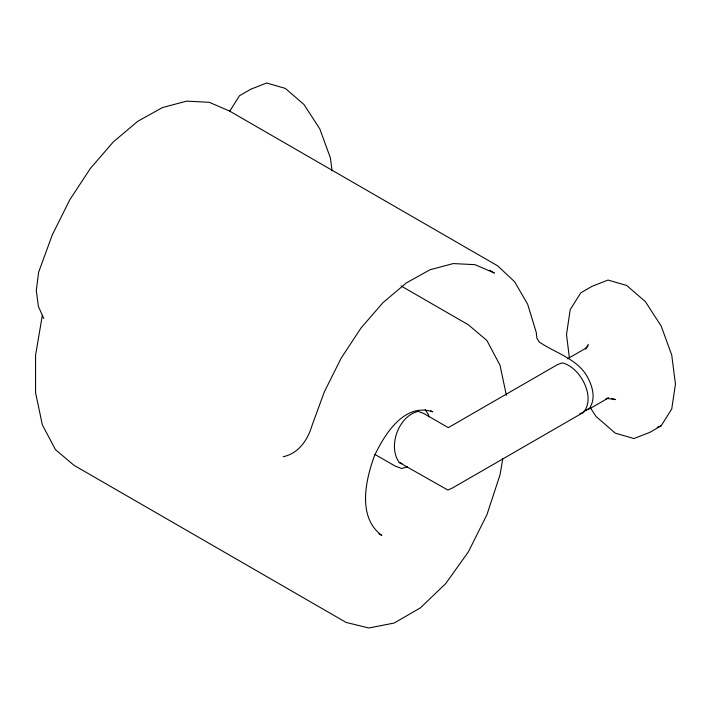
<?xml version="1.0" encoding="UTF-8"?>
<svg xmlns="http://www.w3.org/2000/svg" width="711" height="711" viewBox="0 0 711 711"><rect width="100%" height="100%" fill="white"/><g stroke="black" fill="none" stroke-linecap="round" stroke-linejoin="round"><path stroke-width="1.07" d="M42.34 315.32L35.55 355.322L35.55 392.668L42.34 424.831L55.44 449.61L73.98 465.314L346.115 622.427L368.822 627.991L394.143 623.04L420.361 607.905L445.69 583.615L468.389 551.834L486.928 514.72L500.037 474.806L502.793 458.586M585.784 349.199L588.299 344.311M229.493 111.609L239.474 95.754L250.885 89.168L266.705 83.009L285.369 88.413L304.024 104.553L319.843 128.975L330.419 157.966L332.064 170.916M583.598 412.282C596.245 396.827 579.892 366.832 562.285 362.886L557.54 364.583L448.303 427.649L423.774 413.491L418.157 411.385C398.578 415.953 387.468 446.321 399.28 462.532L447.868 490.039L452.72 487.844L583.598 412.282L579.909 413.713M590.663 408.185L596.031 416.468L615.273 433.15L633.936 438.554L649.756 432.395L661.168 425.8L671.735 409.021L675.45 384.171L671.735 355.029L661.168 326.038L645.348 301.615L626.693 285.475L608.029 280.072L592.21 286.231L580.798 292.816L570.222 309.605L566.516 334.454L569.333 357.544M588.068 346.106L584.424 349.048L567.538 358.797M583.296 411.882L589.481 408.31C595.765 398.987 592.885 387.459 588.086 378.216C578.399 358.931 555.691 353.358 539.116 341.875L536.912 338.205L536.227 332.313L527.642 304.192L514.613 281.734L497.656 265.834L229.475 111.005L209.265 102.304L186.62 101.14L162.437 107.574L137.685 121.341L113.351 141.88L90.421 168.391L69.794 199.8L52.303 234.852L38.652 272.153L36.288 290.444L38.376 306.388L43.771 318.51M283.165 456.729C298.718 453.476 307.863 439.727 312.067 425.391L324.323 391.93L341.111 358.282L360.912 328.127L382.927 302.682L406.283 282.951L430.048 269.745L453.263 263.568L475.001 264.679L494.403 273.033L489.595 270.26M605.772 398.942L608.545 397.867L589.775 408.701L584.246 410.851M657.213 427.347L661.168 425.8M407.581 466.772L401.688 468.505L395.023 466.016L374.866 454.373M607.15 398.436L615.602 399.591L611.602 398.436M399.28 462.532L402.088 463.581M401.084 285.955L468.389 324.811L486.928 340.525L500.037 365.303L506.374 395.316M430.733 410.691L432.652 411.802C404.328 402.257 384.029 434.892 374.155 456.551C365.418 480.876 357.357 517.51 381.851 535.436L378.972 533.774M425.187 409.589L428.529 414.78L428.84 416.842"/></g></svg>
